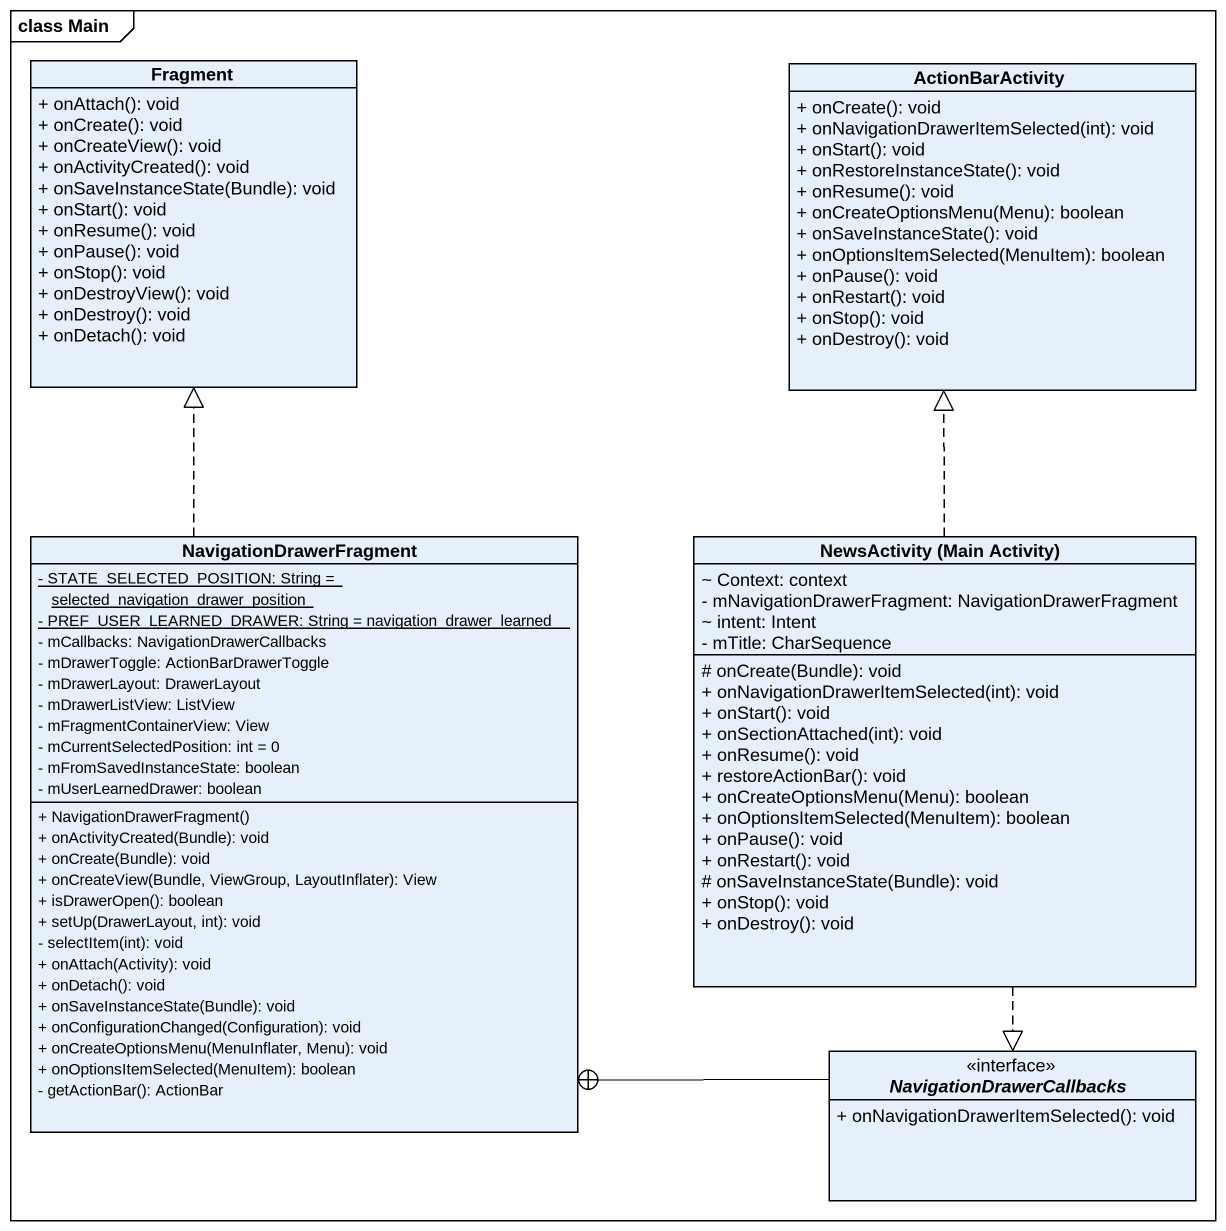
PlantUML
@startuml
mainframe class Main
hide circle
hide empty members
skinparam classAttributeIconSize 0
class Fragment {
  + onAttach(): void
  + onCreate(): void
  + onCreateView(): void
  + onActivityCreated(): void
  + onSaveInstanceState(Bundle): void
  + onStart(): void
  + onResume(): void
  + onPause(): void
  + onStop(): void
  + onDestroyView(): void
  + onDestroy(): void
  + onDetach(): void
}
class ActionBarActivity {
  + onCreate(): void
  + onNavigationDrawerItemSelected(int): void
  + onStart(): void
  + onRestoreInstanceState(): void
  + onResume(): void
  + onCreateOptionsMenu(Menu): boolean
  + onSaveInstanceState(): void
  + onOptionsItemSelected(MenuItem): boolean
  + onPause(): void
  + onRestart(): void
  + onStop(): void
  + onDestroy(): void
}
class NavigationDrawerFragment {
  {static} - STATE_SELECTED_POSITION: String = selected_navigation_drawer_position
  {static} - PREF_USER_LEARNED_DRAWER: String = navigation_drawer_learned
  - mCallbacks: NavigationDrawerCallbacks
  - mDrawerToggle: ActionBarDrawerToggle
  - mDrawerLayout: DrawerLayout
  - mDrawerListView: ListView
  - mFragmentContainerView: View
  - mCurrentSelectedPosition: int = 0
  - mFromSavedInstanceState: boolean
  - mUserLearnedDrawer: boolean
  + NavigationDrawerFragment()
  + onActivityCreated(Bundle): void
  + onCreate(Bundle): void
  + onCreateView(Bundle, ViewGroup, LayoutInflater): View
  + isDrawerOpen(): boolean
  + setUp(DrawerLayout, int): void
  - selectItem(int): void
  + onAttach(Activity): void
  + onDetach(): void
  + onSaveInstanceState(Bundle): void
  + onConfigurationChanged(Configuration): void
  + onCreateOptionsMenu(MenuInflater, Menu): void
  + onOptionsItemSelected(MenuItem): boolean
  - getActionBar(): ActionBar
}
class "NewsActivity (Main Activity)" as NewsActivity_Main_Activity {
  ~ Context: context
  - mNavigationDrawerFragment: NavigationDrawerFragment
  ~ intent: Intent
  - mTitle: CharSequence
  # onCreate(Bundle): void
  + onNavigationDrawerItemSelected(int): void
  + onStart(): void
  + onSectionAttached(int): void
  + onResume(): void
  + restoreActionBar(): void
  + onCreateOptionsMenu(Menu): boolean
  + onOptionsItemSelected(MenuItem): boolean
  + onPause(): void
  + onRestart(): void
  # onSaveInstanceState(Bundle): void
  + onStop(): void
  + onDestroy(): void
}
interface NavigationDrawerCallbacks <<interface>> {
  + onNavigationDrawerItemSelected(): void
}
NavigationDrawerFragment .up.|> Fragment
NewsActivity_Main_Activity .up.|> ActionBarActivity
NewsActivity_Main_Activity ..|> NavigationDrawerCallbacks
NavigationDrawerCallbacks -left-+ NavigationDrawerFragment
@enduml
